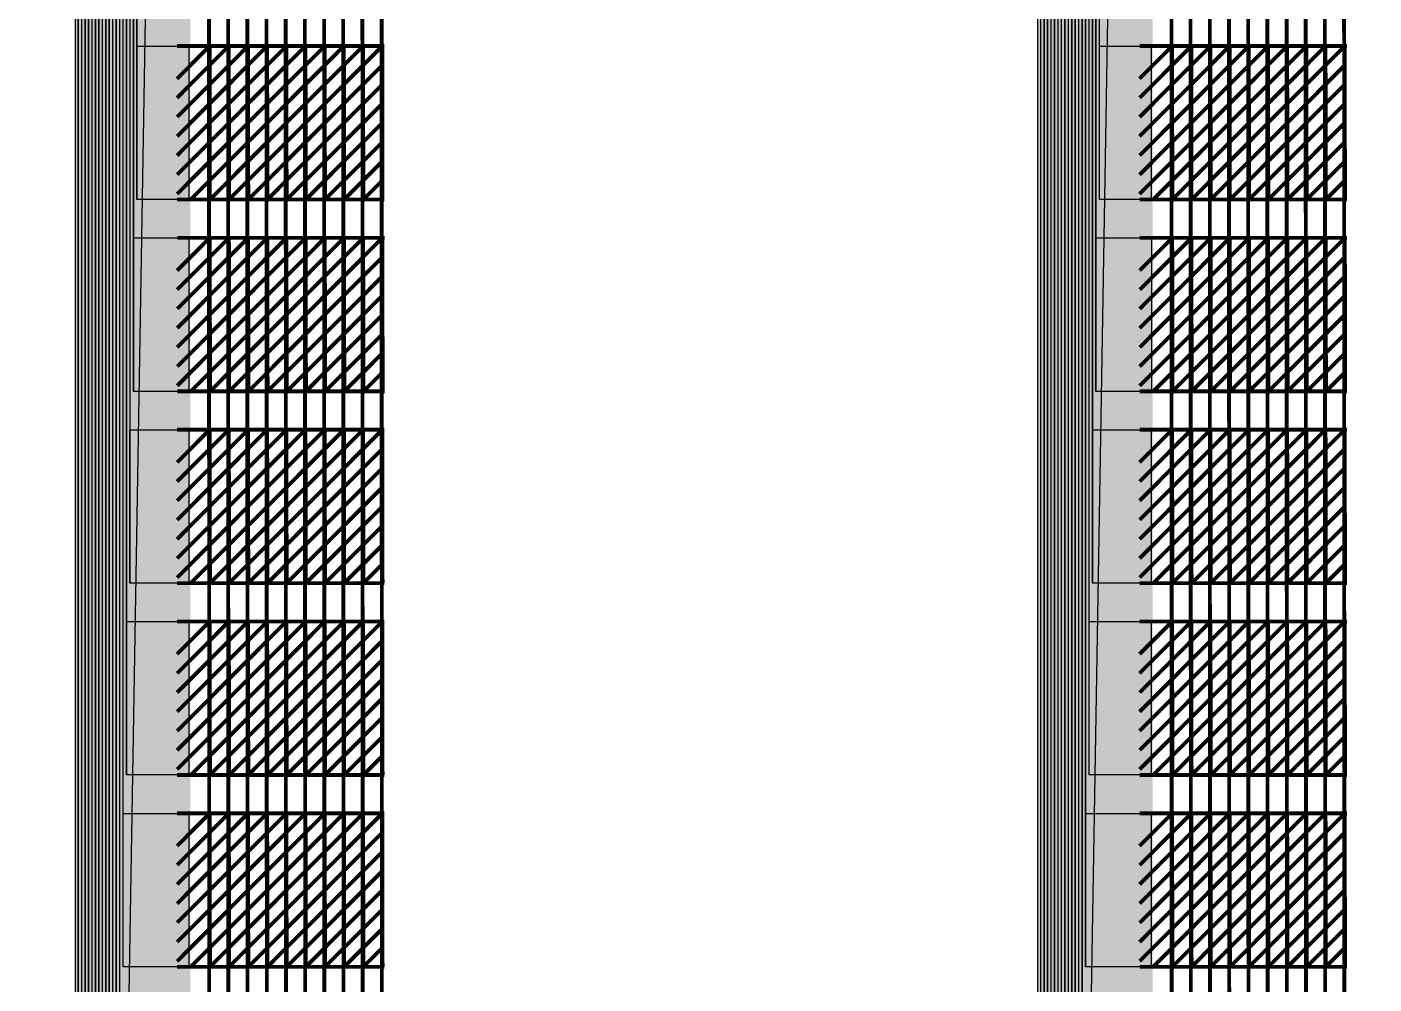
# Model space of a CAD drawing. Header units: millimetres. Extents: x -51 to 51, y -51 to 51.
# Drawn here: x 19.033 to 22.545, y -12.641 to -10.146 of the extents above; entities that cross this region are included whole.
import ezdxf

# ---------------------------------------------------------------- set-up
doc = ezdxf.new("R2010")
doc.units = ezdxf.units.MM
doc.linetypes.add('DASHED', pattern=[19.05, 12.7, -6.35])
for name, color, linetype in [('bottom_SU8', 5, 'Continuous'), ('metal', 43, 'Continuous'), ('Pt_pads', 1, 'Continuous'), ('reference', 18, 'DASHED')]:
    doc.layers.add(name, color=color, linetype=linetype)
doc.layers.add('top SU-8', color=3, linetype='Continuous', transparency=0.63)

msp = doc.modelspace()

# ---------------------------------------------------------------- linework, layer by layer
at = {"layer": 'bottom_SU8', "transparency": 33554544, "const_width": 1}
msp.add_lwpolyline([(-28.578, 24.8878, 0.187667), (-37.8518, -0.7933, 0.186827), (-27.3295, -26.1126, 0.184277), (-2.8594, -37.7245, 0.185083), (23.0094, -30.0775, 0.238565), (37.7593, 0.5371, 0.237346), (21.8297, 30.7311, 0.185761), (-4.5603, 37.5238, 0.186578)], format="xyb", close=True, dxfattribs=at)
at = {"layer": 'bottom_SU8', "transparency": 33554544}
for points, const_width in [([(19.3087, 5.9298), (19.3087, -19.1017)], 0.3), ([(21.8176, 5.9298), (21.8176, -19.1017)], 0.3), ([(19.5102, -19.0957), (19.5056, -3.1964)], 0.01), ([(19.5599, -19.0957), (19.5556, -3.1964)], 0.01), ([(19.6099, -19.0957), (19.6056, -3.1964)], 0.01), ([(19.6602, -19.0957), (19.6556, -3.1961)], 0.01), ([(19.7102, -19.0957), (19.7056, -3.1964)], 0.01), ([(19.7602, -19.0957), (19.7556, -3.1961)], 0.01), ([(19.8102, -19.0957), (19.806, -3.1961)], 0.01), ([(19.8602, -19.0957), (19.8556, -3.1961)], 0.01), ([(19.9102, -19.0957), (19.9056, -3.1961)], 0.01), ([(19.9602, -19.0957), (19.9556, -3.1921)], 0.01), ([(22.019, -19.0957), (22.0144, -3.1964)], 0.01), ([(22.0688, -19.0957), (22.0644, -3.1964)], 0.01), ([(22.1188, -19.0957), (22.1144, -3.1964)], 0.01), ([(22.169, -19.0957), (22.1644, -3.1961)], 0.01), ([(22.219, -19.0957), (22.2144, -3.1964)], 0.01), ([(22.269, -19.0957), (22.2644, -3.1961)], 0.01), ([(22.319, -19.0957), (22.3148, -3.1961)], 0.01), ([(22.369, -19.0957), (22.3644, -3.1961)], 0.01), ([(22.419, -19.0957), (22.4144, -3.1961)], 0.01), ([(22.469, -19.0957), (22.4645, -3.1921)], 0.01), ([(19.4244, -10.2808), (19.5093, -10.1957)], 0.01), ([(19.4246, -10.3307), (19.5593, -10.1957)], 0.01), ([(19.4246, -10.3808), (19.6093, -10.1957)], 0.01), ([(19.4246, -10.4309), (19.6593, -10.1957)], 0.01), ([(19.4246, -10.481), (19.7093, -10.1957)], 0.01), ([(19.4246, -10.5311), (19.7593, -10.1957)], 0.01), ([(19.4246, -10.5812), (19.8093, -10.1957)], 0.01), ([(19.4246, -10.1957), (19.9648, -10.1957)], 0.01), ([(19.4601, -10.5957), (19.8593, -10.1957)], 0.01), ([(19.5101, -10.5957), (19.5093, -10.1957)], 0.01), ([(19.5101, -10.5957), (19.9093, -10.1957)], 0.01), ([(19.5601, -10.5957), (19.5593, -10.1957)], 0.01), ([(19.5601, -10.5957), (19.9593, -10.1957)], 0.01), ([(19.6101, -10.5957), (19.6093, -10.1957)], 0.01), ([(19.6601, -10.5957), (19.6593, -10.1957)], 0.01), ([(19.7101, -10.5957), (19.7093, -10.1957)], 0.01), ([(19.7601, -10.5957), (19.7593, -10.1957)], 0.01), ([(19.8101, -10.5957), (19.8093, -10.1957)], 0.01), ([(19.8601, -10.5957), (19.8593, -10.1957)], 0.01), ([(19.9101, -10.5957), (19.9093, -10.1957)], 0.01), ([(19.9601, -10.5957), (19.9593, -10.1957)], 0.01), ([(21.9332, -10.2808), (22.0181, -10.1957)], 0.01), ([(21.9334, -10.3307), (22.0681, -10.1957)], 0.01), ([(21.9334, -10.3808), (22.1181, -10.1957)], 0.01), ([(21.9334, -10.4309), (22.1681, -10.1957)], 0.01), ([(21.9334, -10.481), (22.2181, -10.1957)], 0.01), ([(21.9334, -10.5311), (22.2681, -10.1957)], 0.01), ([(21.9334, -10.5812), (22.3181, -10.1957)], 0.01), ([(21.9334, -10.1957), (22.4737, -10.1957)], 0.01), ([(21.9689, -10.5957), (22.3681, -10.1957)], 0.01), ([(22.0189, -10.5957), (22.0181, -10.1957)], 0.01), ([(22.0189, -10.5957), (22.4181, -10.1957)], 0.01), ([(22.0689, -10.5957), (22.0681, -10.1957)], 0.01), ([(22.0689, -10.5957), (22.4681, -10.1957)], 0.01), ([(22.1189, -10.5957), (22.1181, -10.1957)], 0.01), ([(22.1689, -10.5957), (22.1681, -10.1957)], 0.01), ([(22.2189, -10.5957), (22.2181, -10.1957)], 0.01), ([(22.2689, -10.5957), (22.2681, -10.1957)], 0.01), ([(22.3189, -10.5957), (22.3181, -10.1957)], 0.01), ([(22.3689, -10.5957), (22.3681, -10.1957)], 0.01), ([(22.4189, -10.5957), (22.4181, -10.1957)], 0.01), ([(22.4689, -10.5957), (22.4681, -10.1957)], 0.01), ([(19.6101, -10.5957), (19.9594, -10.2457)], 0.01), ([(22.1189, -10.5957), (22.4682, -10.2457)], 0.01), ([(19.6601, -10.5957), (19.9595, -10.2957)], 0.01), ([(22.1689, -10.5957), (22.4683, -10.2957)], 0.01), ([(19.7101, -10.5957), (19.9596, -10.3457)], 0.01), ([(22.2189, -10.5957), (22.4684, -10.3457)], 0.01), ([(19.7601, -10.5957), (19.9597, -10.3957)], 0.01), ([(22.2689, -10.5957), (22.4685, -10.3957)], 0.01), ([(19.8101, -10.5957), (19.9598, -10.4457)], 0.01), ([(22.3189, -10.5957), (22.4686, -10.4457)], 0.01), ([(19.8601, -10.5957), (19.9599, -10.4957)], 0.01), ([(22.3689, -10.5957), (22.4687, -10.4957)], 0.01), ([(19.9101, -10.5957), (19.96, -10.5457)], 0.01), ([(22.4189, -10.5957), (22.4688, -10.5457)], 0.01), ([(19.4246, -10.5957), (19.9649, -10.5957)], 0.01), ([(21.9334, -10.5957), (22.4738, -10.5957)], 0.01), ([(19.4247, -10.7808), (19.5096, -10.6957)], 0.01), ([(19.4249, -10.8307), (19.5596, -10.6957)], 0.01), ([(19.4249, -10.8808), (19.6096, -10.6957)], 0.01), ([(19.4249, -10.9309), (19.6596, -10.6957)], 0.01), ([(19.4249, -10.981), (19.7096, -10.6957)], 0.01), ([(19.4249, -11.0311), (19.7596, -10.6957)], 0.01), ([(19.4249, -11.0812), (19.8096, -10.6957)], 0.01), ([(19.4249, -10.6957), (19.9652, -10.6957)], 0.01), ([(19.4605, -11.0957), (19.8596, -10.6957)], 0.01), ([(19.5105, -11.0957), (19.5096, -10.6957)], 0.01), ([(19.5105, -11.0957), (19.9096, -10.6957)], 0.01), ([(19.5605, -11.0957), (19.5596, -10.6957)], 0.01), ([(19.5605, -11.0957), (19.9596, -10.6957)], 0.01), ([(19.6105, -11.0957), (19.6096, -10.6957)], 0.01), ([(19.6605, -11.0957), (19.6596, -10.6957)], 0.01), ([(19.7105, -11.0957), (19.7096, -10.6957)], 0.01), ([(19.7605, -11.0957), (19.7596, -10.6957)], 0.01), ([(19.8105, -11.0957), (19.8096, -10.6957)], 0.01), ([(19.8605, -11.0957), (19.8596, -10.6957)], 0.01), ([(19.9105, -11.0957), (19.9096, -10.6957)], 0.01), ([(19.9605, -11.0957), (19.9596, -10.6957)], 0.01), ([(21.9335, -10.7808), (22.0185, -10.6957)], 0.01), ([(21.9338, -10.8307), (22.0685, -10.6957)], 0.01), ([(21.9338, -10.8808), (22.1185, -10.6957)], 0.01), ([(21.9338, -10.9309), (22.1685, -10.6957)], 0.01), ([(21.9338, -10.981), (22.2185, -10.6957)], 0.01), ([(21.9338, -11.0311), (22.2685, -10.6957)], 0.01), ([(21.9338, -11.0812), (22.3185, -10.6957)], 0.01), ([(21.9338, -10.6957), (22.474, -10.6957)], 0.01), ([(21.9693, -11.0957), (22.3685, -10.6957)], 0.01), ([(22.0193, -11.0957), (22.0185, -10.6957)], 0.01), ([(22.0193, -11.0957), (22.4185, -10.6957)], 0.01), ([(22.0693, -11.0957), (22.0685, -10.6957)], 0.01), ([(22.0693, -11.0957), (22.4685, -10.6957)], 0.01), ([(22.1193, -11.0957), (22.1185, -10.6957)], 0.01), ([(22.1693, -11.0957), (22.1685, -10.6957)], 0.01), ([(22.2193, -11.0957), (22.2185, -10.6957)], 0.01), ([(22.2693, -11.0957), (22.2685, -10.6957)], 0.01), ([(22.3193, -11.0957), (22.3185, -10.6957)], 0.01), ([(22.3693, -11.0957), (22.3685, -10.6957)], 0.01), ([(22.4193, -11.0957), (22.4185, -10.6957)], 0.01), ([(22.4693, -11.0957), (22.4685, -10.6957)], 0.01), ([(19.6105, -11.0957), (19.9597, -10.7457)], 0.01), ([(22.1193, -11.0957), (22.4686, -10.7457)], 0.01), ([(19.6605, -11.0957), (19.9598, -10.7957)], 0.01), ([(22.1693, -11.0957), (22.4687, -10.7957)], 0.01), ([(19.7105, -11.0957), (19.9599, -10.8457)], 0.01), ([(22.2193, -11.0957), (22.4688, -10.8457)], 0.01), ([(19.7605, -11.0957), (19.96, -10.8957)], 0.01), ([(22.2693, -11.0957), (22.4689, -10.8957)], 0.01), ([(19.8105, -11.0957), (19.9602, -10.9457)], 0.01), ([(22.3193, -11.0957), (22.469, -10.9457)], 0.01), ([(19.8605, -11.0957), (19.9603, -10.9957)], 0.01), ([(22.3693, -11.0957), (22.4691, -10.9957)], 0.01), ([(19.9105, -11.0957), (19.9604, -11.0457)], 0.01), ([(22.4193, -11.0957), (22.4692, -11.0457)], 0.01), ([(19.4249, -11.0957), (19.9653, -11.0957)], 0.01), ([(21.9338, -11.0957), (22.4741, -11.0957)], 0.01), ([(19.4245, -11.2808), (19.5094, -11.1957)], 0.01), ([(19.4247, -11.3307), (19.5594, -11.1957)], 0.01), ([(19.4247, -11.3808), (19.6094, -11.1957)], 0.01), ([(19.4247, -11.4309), (19.6594, -11.1957)], 0.01), ([(19.4247, -11.481), (19.7094, -11.1957)], 0.01), ([(19.4247, -11.5311), (19.7594, -11.1957)], 0.01), ([(19.4247, -11.5812), (19.8094, -11.1957)], 0.01), ([(19.4247, -11.1957), (19.9649, -11.1957)], 0.01), ([(19.4602, -11.5957), (19.8594, -11.1957)], 0.01), ([(19.5102, -11.5957), (19.5094, -11.1957)], 0.01), ([(19.5102, -11.5957), (19.9094, -11.1957)], 0.01), ([(19.5602, -11.5957), (19.5594, -11.1957)], 0.01), ([(19.5602, -11.5957), (19.9594, -11.1957)], 0.01), ([(19.6102, -11.5957), (19.6094, -11.1957)], 0.01), ([(19.6602, -11.5957), (19.6594, -11.1957)], 0.01), ([(19.7102, -11.5957), (19.7094, -11.1957)], 0.01), ([(19.7602, -11.5957), (19.7594, -11.1957)], 0.01), ([(19.8102, -11.5957), (19.8094, -11.1957)], 0.01), ([(19.8602, -11.5957), (19.8594, -11.1957)], 0.01), ([(19.9102, -11.5957), (19.9094, -11.1957)], 0.01), ([(19.9602, -11.5957), (19.9594, -11.1957)], 0.01), ([(21.9333, -11.2808), (22.0182, -11.1957)], 0.01), ([(21.9335, -11.3307), (22.0682, -11.1957)], 0.01), ([(21.9335, -11.3808), (22.1182, -11.1957)], 0.01), ([(21.9335, -11.4309), (22.1682, -11.1957)], 0.01), ([(21.9335, -11.481), (22.2182, -11.1957)], 0.01), ([(21.9335, -11.5311), (22.2682, -11.1957)], 0.01), ([(21.9335, -11.5812), (22.3182, -11.1957)], 0.01), ([(21.9335, -11.1957), (22.4738, -11.1957)], 0.01), ([(21.969, -11.5957), (22.3682, -11.1957)], 0.01), ([(22.019, -11.5957), (22.0182, -11.1957)], 0.01), ([(22.019, -11.5957), (22.4182, -11.1957)], 0.01), ([(22.069, -11.5957), (22.0682, -11.1957)], 0.01), ([(22.069, -11.5957), (22.4682, -11.1957)], 0.01), ([(22.119, -11.5957), (22.1182, -11.1957)], 0.01), ([(22.169, -11.5957), (22.1682, -11.1957)], 0.01), ([(22.219, -11.5957), (22.2182, -11.1957)], 0.01), ([(22.269, -11.5957), (22.2682, -11.1957)], 0.01), ([(22.319, -11.5957), (22.3182, -11.1957)], 0.01), ([(22.369, -11.5957), (22.3682, -11.1957)], 0.01), ([(22.419, -11.5957), (22.4182, -11.1957)], 0.01), ([(22.469, -11.5957), (22.4682, -11.1957)], 0.01), ([(19.6102, -11.5957), (19.9595, -11.2457)], 0.01), ([(22.119, -11.5957), (22.4683, -11.2457)], 0.01), ([(19.6602, -11.5957), (19.9596, -11.2957)], 0.01), ([(22.169, -11.5957), (22.4684, -11.2957)], 0.01), ([(19.7102, -11.5957), (19.9597, -11.3457)], 0.01), ([(22.219, -11.5957), (22.4685, -11.3457)], 0.01), ([(19.7602, -11.5957), (19.9598, -11.3957)], 0.01), ([(22.269, -11.5957), (22.4686, -11.3957)], 0.01), ([(19.8102, -11.5957), (19.9599, -11.4457)], 0.01), ([(22.319, -11.5957), (22.4687, -11.4457)], 0.01), ([(19.8602, -11.5957), (19.96, -11.4957)], 0.01), ([(22.369, -11.5957), (22.4688, -11.4957)], 0.01), ([(19.9102, -11.5957), (19.9601, -11.5457)], 0.01), ([(22.419, -11.5957), (22.4689, -11.5457)], 0.01), ([(19.4247, -11.5957), (19.965, -11.5957)], 0.01), ([(21.9335, -11.5957), (22.4739, -11.5957)], 0.01), ([(19.4245, -11.7808), (19.5094, -11.6957)], 0.01), ([(19.4247, -11.8307), (19.5594, -11.6957)], 0.01), ([(19.4247, -11.8808), (19.6094, -11.6957)], 0.01), ([(19.4247, -11.9309), (19.6594, -11.6957)], 0.01), ([(19.4247, -11.981), (19.7094, -11.6957)], 0.01), ([(19.4247, -12.0311), (19.7594, -11.6957)], 0.01), ([(19.4247, -12.0812), (19.8094, -11.6957)], 0.01), ([(19.4247, -11.6957), (19.9649, -11.6957)], 0.01), ([(19.4602, -12.0957), (19.8594, -11.6957)], 0.01), ([(19.5102, -12.0957), (19.5094, -11.6957)], 0.01), ([(19.5102, -12.0957), (19.9094, -11.6957)], 0.01), ([(19.5602, -12.0957), (19.5594, -11.6957)], 0.01), ([(19.5602, -12.0957), (19.9594, -11.6957)], 0.01), ([(19.6102, -12.0957), (19.6094, -11.6957)], 0.01), ([(19.6602, -12.0957), (19.6594, -11.6957)], 0.01), ([(19.7102, -12.0957), (19.7094, -11.6957)], 0.01), ([(19.7602, -12.0957), (19.7594, -11.6957)], 0.01), ([(19.8102, -12.0957), (19.8094, -11.6957)], 0.01), ([(19.8602, -12.0957), (19.8594, -11.6957)], 0.01), ([(19.9102, -12.0957), (19.9094, -11.6957)], 0.01), ([(19.9602, -12.0957), (19.9594, -11.6957)], 0.01), ([(21.9333, -11.7808), (22.0182, -11.6957)], 0.01), ([(21.9335, -11.8307), (22.0682, -11.6957)], 0.01), ([(21.9335, -11.8808), (22.1182, -11.6957)], 0.01), ([(21.9335, -11.9309), (22.1682, -11.6957)], 0.01), ([(21.9335, -11.981), (22.2182, -11.6957)], 0.01), ([(21.9335, -12.0311), (22.2682, -11.6957)], 0.01), ([(21.9335, -12.0812), (22.3182, -11.6957)], 0.01), ([(21.9335, -11.6957), (22.4738, -11.6957)], 0.01), ([(21.969, -12.0957), (22.3682, -11.6957)], 0.01), ([(22.019, -12.0957), (22.0182, -11.6957)], 0.01), ([(22.019, -12.0957), (22.4182, -11.6957)], 0.01), ([(22.069, -12.0957), (22.0682, -11.6957)], 0.01), ([(22.069, -12.0957), (22.4682, -11.6957)], 0.01), ([(22.119, -12.0957), (22.1182, -11.6957)], 0.01), ([(22.169, -12.0957), (22.1682, -11.6957)], 0.01), ([(22.219, -12.0957), (22.2182, -11.6957)], 0.01), ([(22.269, -12.0957), (22.2682, -11.6957)], 0.01), ([(22.319, -12.0957), (22.3182, -11.6957)], 0.01), ([(22.369, -12.0957), (22.3682, -11.6957)], 0.01), ([(22.419, -12.0957), (22.4182, -11.6957)], 0.01), ([(22.469, -12.0957), (22.4682, -11.6957)], 0.01), ([(19.6102, -12.0957), (19.9595, -11.7457)], 0.01), ([(22.119, -12.0957), (22.4683, -11.7457)], 0.01), ([(19.6602, -12.0957), (19.9596, -11.7957)], 0.01), ([(22.169, -12.0957), (22.4684, -11.7957)], 0.01), ([(19.7102, -12.0957), (19.9597, -11.8457)], 0.01), ([(22.219, -12.0957), (22.4685, -11.8457)], 0.01), ([(19.7602, -12.0957), (19.9598, -11.8957)], 0.01), ([(22.269, -12.0957), (22.4686, -11.8957)], 0.01), ([(19.8102, -12.0957), (19.9599, -11.9457)], 0.01), ([(22.319, -12.0957), (22.4687, -11.9457)], 0.01), ([(19.8602, -12.0957), (19.96, -11.9957)], 0.01), ([(22.369, -12.0957), (22.4688, -11.9957)], 0.01), ([(19.9102, -12.0957), (19.9601, -12.0457)], 0.01), ([(22.419, -12.0957), (22.4689, -12.0457)], 0.01), ([(19.4247, -12.0957), (19.965, -12.0957)], 0.01), ([(21.9335, -12.0957), (22.4739, -12.0957)], 0.01), ([(19.4245, -12.2808), (19.5094, -12.1957)], 0.01), ([(19.4247, -12.3307), (19.5594, -12.1957)], 0.01), ([(19.4247, -12.3808), (19.6094, -12.1957)], 0.01), ([(19.4247, -12.4309), (19.6594, -12.1957)], 0.01), ([(19.4247, -12.481), (19.7094, -12.1957)], 0.01), ([(19.4247, -12.5311), (19.7594, -12.1957)], 0.01), ([(19.4247, -12.5812), (19.8094, -12.1957)], 0.01), ([(19.4247, -12.1957), (19.9649, -12.1957)], 0.01), ([(19.4602, -12.5957), (19.8594, -12.1957)], 0.01), ([(19.5102, -12.5957), (19.5094, -12.1957)], 0.01), ([(19.5102, -12.5957), (19.9094, -12.1957)], 0.01), ([(19.5602, -12.5957), (19.5594, -12.1957)], 0.01), ([(19.5602, -12.5957), (19.9594, -12.1957)], 0.01), ([(19.6102, -12.5957), (19.6094, -12.1957)], 0.01), ([(19.6602, -12.5957), (19.6594, -12.1957)], 0.01), ([(19.7102, -12.5957), (19.7094, -12.1957)], 0.01), ([(19.7602, -12.5957), (19.7594, -12.1957)], 0.01), ([(19.8102, -12.5957), (19.8094, -12.1957)], 0.01), ([(19.8602, -12.5957), (19.8594, -12.1957)], 0.01), ([(19.9102, -12.5957), (19.9094, -12.1957)], 0.01), ([(19.9602, -12.5957), (19.9594, -12.1957)], 0.01), ([(21.9333, -12.2808), (22.0182, -12.1957)], 0.01), ([(21.9335, -12.3307), (22.0682, -12.1957)], 0.01), ([(21.9335, -12.3808), (22.1182, -12.1957)], 0.01), ([(21.9335, -12.4309), (22.1682, -12.1957)], 0.01), ([(21.9335, -12.481), (22.2182, -12.1957)], 0.01), ([(21.9335, -12.5311), (22.2682, -12.1957)], 0.01), ([(21.9335, -12.5812), (22.3182, -12.1957)], 0.01), ([(21.9335, -12.1957), (22.4738, -12.1957)], 0.01), ([(21.969, -12.5957), (22.3682, -12.1957)], 0.01), ([(22.019, -12.5957), (22.0182, -12.1957)], 0.01), ([(22.019, -12.5957), (22.4182, -12.1957)], 0.01), ([(22.069, -12.5957), (22.0682, -12.1957)], 0.01), ([(22.069, -12.5957), (22.4682, -12.1957)], 0.01), ([(22.119, -12.5957), (22.1182, -12.1957)], 0.01), ([(22.169, -12.5957), (22.1682, -12.1957)], 0.01), ([(22.219, -12.5957), (22.2182, -12.1957)], 0.01), ([(22.269, -12.5957), (22.2682, -12.1957)], 0.01), ([(22.319, -12.5957), (22.3182, -12.1957)], 0.01), ([(22.369, -12.5957), (22.3682, -12.1957)], 0.01), ([(22.419, -12.5957), (22.4182, -12.1957)], 0.01), ([(22.469, -12.5957), (22.4682, -12.1957)], 0.01), ([(19.6102, -12.5957), (19.9595, -12.2457)], 0.01), ([(22.119, -12.5957), (22.4683, -12.2457)], 0.01), ([(19.6602, -12.5957), (19.9596, -12.2957)], 0.01), ([(22.169, -12.5957), (22.4684, -12.2957)], 0.01), ([(19.7102, -12.5957), (19.9597, -12.3457)], 0.01), ([(22.219, -12.5957), (22.4685, -12.3457)], 0.01), ([(19.7602, -12.5957), (19.9598, -12.3957)], 0.01), ([(22.269, -12.5957), (22.4686, -12.3957)], 0.01), ([(19.8102, -12.5957), (19.9599, -12.4457)], 0.01), ([(22.319, -12.5957), (22.4687, -12.4457)], 0.01), ([(19.8602, -12.5957), (19.96, -12.4957)], 0.01), ([(22.369, -12.5957), (22.4688, -12.4957)], 0.01), ([(19.9102, -12.5957), (19.9601, -12.5457)], 0.01), ([(22.419, -12.5957), (22.4689, -12.5457)], 0.01), ([(19.4247, -12.5957), (19.965, -12.5957)], 0.01), ([(21.9335, -12.5957), (22.4739, -12.5957)], 0.01)]:
    msp.add_lwpolyline(points, dxfattribs=dict(at, const_width=const_width))
at = {"layer": 'metal', "transparency": 33554544, "const_width": 1}
msp.add_lwpolyline([(-28.578, 24.8878, 0.187667), (-37.8518, -0.7933, 0.186827), (-27.3295, -26.1126, 0.184277), (-2.8594, -37.7245, 0.185083), (23.0094, -30.0775, 0.238565), (37.7593, 0.5371, 0.237346), (21.8297, 30.7311, 0.185761), (-4.5603, 37.5238, 0.186578)], format="xyb", close=True, dxfattribs=at)
at = {"layer": 'metal', "transparency": 33554544}
for points, const_width in [([(19.3107, -11.0957), (19.3107, 10.5754)], 0.004), ([(21.8196, -11.0957), (21.8196, 10.5754)], 0.004), ([(19.2927, -12.0957), (19.2927, 10.0274)], 0.004), ([(19.3017, -11.5957), (19.3017, 10.0291)], 0.004), ([(21.8016, -12.0957), (21.8016, 10.0274)], 0.004), ([(21.8106, -11.5957), (21.8106, 10.0291)], 0.004), ([(19.3197, -10.5957), (19.3197, 9.9562)], 0.004), ([(21.8286, -10.5957), (21.8286, 9.9562)], 0.004), ([(19.2747, -13.0957), (19.2747, 9.4365)], 0.004), ([(19.2837, -12.5957), (19.2837, 9.4365)], 0.004), ([(21.7836, -13.0957), (21.7836, 9.4365)], 0.004), ([(21.7926, -12.5957), (21.7926, 9.4365)], 0.004), ([(19.2567, -14.0957), (19.2567, 8.8389)], 0.004), ([(19.2657, -13.5957), (19.2657, 8.8407)], 0.004), ([(21.7656, -14.0957), (21.7656, 8.8389)], 0.004), ([(21.7746, -13.5957), (21.7746, 8.8407)], 0.004), ([(19.2387, -15.0957), (19.2387, 8.2445)], 0.004), ([(19.2477, -14.5957), (19.2477, 8.2445)], 0.004), ([(21.7476, -15.0957), (21.7476, 8.2445)], 0.004), ([(21.7566, -14.5957), (21.7566, 8.2445)], 0.004), ([(19.2207, -16.0957), (19.2207, 7.6503)], 0.004), ([(19.2297, -15.5957), (19.2297, 7.6503)], 0.004), ([(21.7296, -16.0957), (21.7296, 7.6503)], 0.004), ([(21.7386, -15.5957), (21.7386, 7.6503)], 0.004), ([(19.2027, -17.0957), (19.2027, 7.0554)], 0.004), ([(19.2117, -16.5957), (19.2117, 7.0554)], 0.004), ([(21.7116, -17.0957), (21.7116, 7.0554)], 0.004), ([(21.7206, -16.5957), (21.7206, 7.0554)], 0.004), ([(19.1847, -18.0957), (19.1847, 6.4565)], 0.004), ([(19.1937, -17.5957), (19.1937, 6.4576)], 0.004), ([(21.6936, -18.0957), (21.6936, 6.4565)], 0.004), ([(21.7026, -17.5957), (21.7026, 6.4576)], 0.004), ([(19.1667, -19.0957), (19.1667, 5.8889)], 0.004), ([(19.1757, -18.5957), (19.1757, 5.8943)], 0.004), ([(21.6756, -19.0957), (21.6756, 5.8889)], 0.004), ([(21.6846, -18.5957), (21.6846, 5.8943)], 0.004), ([(19.4498, -10.3054), (19.5593, -10.1957)], 0.006), ([(19.4499, -10.3554), (19.6093, -10.1957)], 0.006), ([(19.4499, -10.4055), (19.6593, -10.1957)], 0.006), ([(19.4499, -10.4556), (19.7093, -10.1957)], 0.006), ([(19.4499, -10.5558), (19.8093, -10.1957)], 0.006), ([(19.4499, -10.1957), (19.9622, -10.1957)], 0.006), ([(19.45, -10.5056), (19.7593, -10.1957)], 0.006), ([(19.45, -10.2551), (19.5093, -10.1957)], 0.006), ([(19.4601, -10.5957), (19.8593, -10.1957)], 0.006), ([(19.5101, -10.5957), (19.5093, -10.1957)], 0.006), ([(19.5101, -10.5957), (19.9093, -10.1957)], 0.006), ([(19.5601, -10.5957), (19.5593, -10.1957)], 0.006), ([(19.5601, -10.5957), (19.9593, -10.1957)], 0.006), ([(19.6101, -10.5957), (19.6093, -10.1957)], 0.006), ([(19.6601, -10.5957), (19.6593, -10.1957)], 0.006), ([(19.7101, -10.5957), (19.7093, -10.1957)], 0.006), ([(19.7601, -10.5957), (19.7593, -10.1957)], 0.006), ([(19.8101, -10.5957), (19.8093, -10.1957)], 0.006), ([(19.8601, -10.5957), (19.8593, -10.1957)], 0.006), ([(19.9101, -10.5957), (19.9093, -10.1957)], 0.006), ([(19.9601, -10.5957), (19.9593, -10.1957)], 0.006), ([(21.9586, -10.3054), (22.0681, -10.1957)], 0.006), ([(21.9587, -10.3554), (22.1181, -10.1957)], 0.006), ([(21.9587, -10.4055), (22.1681, -10.1957)], 0.006), ([(21.9587, -10.4556), (22.2181, -10.1957)], 0.006), ([(21.9587, -10.5558), (22.3181, -10.1957)], 0.006), ([(21.9587, -10.1957), (22.4711, -10.1957)], 0.006), ([(21.9588, -10.5056), (22.2681, -10.1957)], 0.006), ([(21.9588, -10.2551), (22.0181, -10.1957)], 0.006), ([(21.9689, -10.5957), (22.3681, -10.1957)], 0.006), ([(22.0189, -10.5957), (22.0181, -10.1957)], 0.006), ([(22.0189, -10.5957), (22.4181, -10.1957)], 0.006), ([(22.0689, -10.5957), (22.0681, -10.1957)], 0.006), ([(22.0689, -10.5957), (22.4681, -10.1957)], 0.006), ([(22.1189, -10.5957), (22.1181, -10.1957)], 0.006), ([(22.1689, -10.5957), (22.1681, -10.1957)], 0.006), ([(22.2189, -10.5957), (22.2181, -10.1957)], 0.006), ([(22.2689, -10.5957), (22.2681, -10.1957)], 0.006), ([(22.3189, -10.5957), (22.3181, -10.1957)], 0.006), ([(22.3689, -10.5957), (22.3681, -10.1957)], 0.006), ([(22.4189, -10.5957), (22.4181, -10.1957)], 0.006), ([(22.4689, -10.5957), (22.4681, -10.1957)], 0.006), ([(19.6101, -10.5957), (19.9594, -10.2457)], 0.006), ([(22.1189, -10.5957), (22.4682, -10.2457)], 0.006), ([(19.6601, -10.5957), (19.9595, -10.2957)], 0.006), ([(22.1689, -10.5957), (22.4683, -10.2957)], 0.006), ([(19.7101, -10.5957), (19.9596, -10.3457)], 0.006), ([(22.2189, -10.5957), (22.4684, -10.3457)], 0.006), ([(19.7601, -10.5957), (19.9597, -10.3957)], 0.006), ([(22.2689, -10.5957), (22.4685, -10.3957)], 0.006), ([(19.8101, -10.5957), (19.9598, -10.4457)], 0.006), ([(22.3189, -10.5957), (22.4686, -10.4457)], 0.006), ([(19.8601, -10.5957), (19.9599, -10.4957)], 0.006), ([(22.3689, -10.5957), (22.4687, -10.4957)], 0.006), ([(19.9101, -10.5957), (19.96, -10.5457)], 0.006), ([(22.4189, -10.5957), (22.4688, -10.5457)], 0.006), ([(19.4478, -10.5957), (19.9626, -10.5957)], 0.006), ([(21.9566, -10.5957), (22.4714, -10.5957)], 0.006), ([(19.4502, -10.8054), (19.5596, -10.6957)], 0.006), ([(19.4502, -10.8554), (19.6096, -10.6957)], 0.006), ([(19.4502, -10.9055), (19.6596, -10.6957)], 0.006), ([(19.4502, -11.0558), (19.8096, -10.6957)], 0.006), ([(19.4502, -10.6957), (19.9626, -10.6957)], 0.006), ([(19.4503, -10.9556), (19.7096, -10.6957)], 0.006), ([(19.4503, -11.0056), (19.7596, -10.6957)], 0.006), ([(19.4503, -10.7551), (19.5096, -10.6957)], 0.006), ([(19.4605, -11.0957), (19.8596, -10.6957)], 0.006), ([(19.5105, -11.0957), (19.5096, -10.6957)], 0.006), ([(19.5105, -11.0957), (19.9096, -10.6957)], 0.006), ([(19.5605, -11.0957), (19.5596, -10.6957)], 0.006), ([(19.5605, -11.0957), (19.9596, -10.6957)], 0.006), ([(19.6105, -11.0957), (19.6096, -10.6957)], 0.006), ([(19.6605, -11.0957), (19.6596, -10.6957)], 0.006), ([(19.7105, -11.0957), (19.7096, -10.6957)], 0.006), ([(19.7605, -11.0957), (19.7596, -10.6957)], 0.006), ([(19.8105, -11.0957), (19.8096, -10.6957)], 0.006), ([(19.8605, -11.0957), (19.8596, -10.6957)], 0.006), ([(19.9105, -11.0957), (19.9096, -10.6957)], 0.006), ([(19.9605, -11.0957), (19.9596, -10.6957)], 0.006), ([(21.959, -10.8054), (22.0685, -10.6957)], 0.006), ([(21.9591, -10.8554), (22.1185, -10.6957)], 0.006), ([(21.9591, -10.9055), (22.1685, -10.6957)], 0.006), ([(21.9591, -10.9556), (22.2185, -10.6957)], 0.006), ([(21.9591, -11.0056), (22.2685, -10.6957)], 0.006), ([(21.9591, -11.0558), (22.3185, -10.6957)], 0.006), ([(21.9591, -10.6957), (22.4714, -10.6957)], 0.006), ([(21.9592, -10.7551), (22.0185, -10.6957)], 0.006), ([(21.9693, -11.0957), (22.3685, -10.6957)], 0.006), ([(22.0193, -11.0957), (22.0185, -10.6957)], 0.006), ([(22.0193, -11.0957), (22.4185, -10.6957)], 0.006), ([(22.0693, -11.0957), (22.0685, -10.6957)], 0.006), ([(22.0693, -11.0957), (22.4685, -10.6957)], 0.006), ([(22.1193, -11.0957), (22.1185, -10.6957)], 0.006), ([(22.1693, -11.0957), (22.1685, -10.6957)], 0.006), ([(22.2193, -11.0957), (22.2185, -10.6957)], 0.006), ([(22.2693, -11.0957), (22.2685, -10.6957)], 0.006), ([(22.3193, -11.0957), (22.3185, -10.6957)], 0.006), ([(22.3693, -11.0957), (22.3685, -10.6957)], 0.006), ([(22.4193, -11.0957), (22.4185, -10.6957)], 0.006), ([(22.4693, -11.0957), (22.4685, -10.6957)], 0.006), ([(19.6105, -11.0957), (19.9597, -10.7457)], 0.006), ([(22.1193, -11.0957), (22.4686, -10.7457)], 0.006), ([(19.6605, -11.0957), (19.9598, -10.7957)], 0.006), ([(22.1693, -11.0957), (22.4687, -10.7957)], 0.006), ([(19.7105, -11.0957), (19.9599, -10.8457)], 0.006), ([(22.2193, -11.0957), (22.4688, -10.8457)], 0.006), ([(19.7605, -11.0957), (19.96, -10.8957)], 0.006), ([(22.2693, -11.0957), (22.4689, -10.8957)], 0.006), ([(19.8105, -11.0957), (19.9602, -10.9457)], 0.006), ([(22.3193, -11.0957), (22.469, -10.9457)], 0.006), ([(19.8605, -11.0957), (19.9603, -10.9957)], 0.006), ([(22.3693, -11.0957), (22.4691, -10.9957)], 0.006), ([(19.9105, -11.0957), (19.9604, -11.0457)], 0.006), ([(22.4193, -11.0957), (22.4692, -11.0457)], 0.006), ([(19.4481, -11.0957), (19.9629, -11.0957)], 0.006), ([(21.957, -11.0957), (22.4718, -11.0957)], 0.006), ([(19.4499, -11.3054), (19.5594, -11.1957)], 0.006), ([(19.45, -11.3554), (19.6094, -11.1957)], 0.006), ([(19.45, -11.4055), (19.6594, -11.1957)], 0.006), ([(19.45, -11.4556), (19.7094, -11.1957)], 0.006), ([(19.45, -11.5558), (19.8094, -11.1957)], 0.006), ([(19.45, -11.1957), (19.9623, -11.1957)], 0.006), ([(19.4501, -11.5056), (19.7594, -11.1957)], 0.006), ([(19.4501, -11.2551), (19.5094, -11.1957)], 0.006), ([(19.4602, -11.5957), (19.8594, -11.1957)], 0.006), ([(19.5102, -11.5957), (19.5094, -11.1957)], 0.006), ([(19.5102, -11.5957), (19.9094, -11.1957)], 0.006), ([(19.5602, -11.5957), (19.5594, -11.1957)], 0.006), ([(19.5602, -11.5957), (19.9594, -11.1957)], 0.006), ([(19.6102, -11.5957), (19.6094, -11.1957)], 0.006), ([(19.6602, -11.5957), (19.6594, -11.1957)], 0.006), ([(19.7102, -11.5957), (19.7094, -11.1957)], 0.006), ([(19.7602, -11.5957), (19.7594, -11.1957)], 0.006), ([(19.8102, -11.5957), (19.8094, -11.1957)], 0.006), ([(19.8602, -11.5957), (19.8594, -11.1957)], 0.006), ([(19.9102, -11.5957), (19.9094, -11.1957)], 0.006), ([(19.9602, -11.5957), (19.9594, -11.1957)], 0.006), ([(21.9587, -11.3054), (22.0682, -11.1957)], 0.006), ([(21.9588, -11.3554), (22.1182, -11.1957)], 0.006), ([(21.9588, -11.4055), (22.1682, -11.1957)], 0.006), ([(21.9588, -11.4556), (22.2182, -11.1957)], 0.006), ([(21.9588, -11.5558), (22.3182, -11.1957)], 0.006), ([(21.9588, -11.1957), (22.4712, -11.1957)], 0.006), ([(21.9589, -11.5056), (22.2682, -11.1957)], 0.006), ([(21.9589, -11.2551), (22.0182, -11.1957)], 0.006), ([(21.969, -11.5957), (22.3682, -11.1957)], 0.006), ([(22.019, -11.5957), (22.0182, -11.1957)], 0.006), ([(22.019, -11.5957), (22.4182, -11.1957)], 0.006), ([(22.069, -11.5957), (22.0682, -11.1957)], 0.006), ([(22.069, -11.5957), (22.4682, -11.1957)], 0.006), ([(22.119, -11.5957), (22.1182, -11.1957)], 0.006), ([(22.169, -11.5957), (22.1682, -11.1957)], 0.006), ([(22.219, -11.5957), (22.2182, -11.1957)], 0.006), ([(22.269, -11.5957), (22.2682, -11.1957)], 0.006), ([(22.319, -11.5957), (22.3182, -11.1957)], 0.006), ([(22.369, -11.5957), (22.3682, -11.1957)], 0.006), ([(22.419, -11.5957), (22.4182, -11.1957)], 0.006), ([(22.469, -11.5957), (22.4682, -11.1957)], 0.006), ([(19.6102, -11.5957), (19.9595, -11.2457)], 0.006), ([(22.119, -11.5957), (22.4683, -11.2457)], 0.006), ([(19.6602, -11.5957), (19.9596, -11.2957)], 0.006), ([(22.169, -11.5957), (22.4684, -11.2957)], 0.006), ([(19.7102, -11.5957), (19.9597, -11.3457)], 0.006), ([(22.219, -11.5957), (22.4685, -11.3457)], 0.006), ([(19.7602, -11.5957), (19.9598, -11.3957)], 0.006), ([(22.269, -11.5957), (22.4686, -11.3957)], 0.006), ([(19.8102, -11.5957), (19.9599, -11.4457)], 0.006), ([(22.319, -11.5957), (22.4687, -11.4457)], 0.006), ([(19.8602, -11.5957), (19.96, -11.4957)], 0.006), ([(22.369, -11.5957), (22.4688, -11.4957)], 0.006), ([(19.9102, -11.5957), (19.9601, -11.5457)], 0.006), ([(22.419, -11.5957), (22.4689, -11.5457)], 0.006), ([(19.4479, -11.5957), (19.9627, -11.5957)], 0.006), ([(21.9567, -11.5957), (22.4715, -11.5957)], 0.006), ([(19.4499, -11.8054), (19.5594, -11.6957)], 0.006), ([(19.45, -11.8554), (19.6094, -11.6957)], 0.006), ([(19.45, -11.9055), (19.6594, -11.6957)], 0.006), ([(19.45, -11.9556), (19.7094, -11.6957)], 0.006), ([(19.45, -12.0558), (19.8094, -11.6957)], 0.006), ([(19.45, -11.6957), (19.9623, -11.6957)], 0.006), ([(19.4501, -12.0056), (19.7594, -11.6957)], 0.006), ([(19.4501, -11.7551), (19.5094, -11.6957)], 0.006), ([(19.4602, -12.0957), (19.8594, -11.6957)], 0.006), ([(19.5102, -12.0957), (19.5094, -11.6957)], 0.006), ([(19.5102, -12.0957), (19.9094, -11.6957)], 0.006), ([(19.5602, -12.0957), (19.5594, -11.6957)], 0.006), ([(19.5602, -12.0957), (19.9594, -11.6957)], 0.006), ([(19.6102, -12.0957), (19.6094, -11.6957)], 0.006), ([(19.6602, -12.0957), (19.6594, -11.6957)], 0.006), ([(19.7102, -12.0957), (19.7094, -11.6957)], 0.006), ([(19.7602, -12.0957), (19.7594, -11.6957)], 0.006), ([(19.8102, -12.0957), (19.8094, -11.6957)], 0.006), ([(19.8602, -12.0957), (19.8594, -11.6957)], 0.006), ([(19.9102, -12.0957), (19.9094, -11.6957)], 0.006), ([(19.9602, -12.0957), (19.9594, -11.6957)], 0.006), ([(21.9587, -11.8054), (22.0682, -11.6957)], 0.006), ([(21.9588, -11.8554), (22.1182, -11.6957)], 0.006), ([(21.9588, -11.9055), (22.1682, -11.6957)], 0.006), ([(21.9588, -11.9556), (22.2182, -11.6957)], 0.006), ([(21.9588, -12.0558), (22.3182, -11.6957)], 0.006), ([(21.9588, -11.6957), (22.4712, -11.6957)], 0.006), ([(21.9589, -12.0056), (22.2682, -11.6957)], 0.006), ([(21.9589, -11.7551), (22.0182, -11.6957)], 0.006), ([(21.969, -12.0957), (22.3682, -11.6957)], 0.006), ([(22.019, -12.0957), (22.0182, -11.6957)], 0.006), ([(22.019, -12.0957), (22.4182, -11.6957)], 0.006), ([(22.069, -12.0957), (22.0682, -11.6957)], 0.006), ([(22.069, -12.0957), (22.4682, -11.6957)], 0.006), ([(22.119, -12.0957), (22.1182, -11.6957)], 0.006), ([(22.169, -12.0957), (22.1682, -11.6957)], 0.006), ([(22.219, -12.0957), (22.2182, -11.6957)], 0.006), ([(22.269, -12.0957), (22.2682, -11.6957)], 0.006), ([(22.319, -12.0957), (22.3182, -11.6957)], 0.006), ([(22.369, -12.0957), (22.3682, -11.6957)], 0.006), ([(22.419, -12.0957), (22.4182, -11.6957)], 0.006), ([(22.469, -12.0957), (22.4682, -11.6957)], 0.006), ([(19.6102, -12.0957), (19.9595, -11.7457)], 0.006), ([(22.119, -12.0957), (22.4683, -11.7457)], 0.006), ([(19.6602, -12.0957), (19.9596, -11.7957)], 0.006), ([(22.169, -12.0957), (22.4684, -11.7957)], 0.006), ([(19.7102, -12.0957), (19.9597, -11.8457)], 0.006), ([(22.219, -12.0957), (22.4685, -11.8457)], 0.006), ([(19.7602, -12.0957), (19.9598, -11.8957)], 0.006), ([(22.269, -12.0957), (22.4686, -11.8957)], 0.006), ([(19.8102, -12.0957), (19.9599, -11.9457)], 0.006), ([(22.319, -12.0957), (22.4687, -11.9457)], 0.006), ([(19.8602, -12.0957), (19.96, -11.9957)], 0.006), ([(22.369, -12.0957), (22.4688, -11.9957)], 0.006), ([(19.9102, -12.0957), (19.9601, -12.0457)], 0.006), ([(22.419, -12.0957), (22.4689, -12.0457)], 0.006), ([(19.4479, -12.0957), (19.9627, -12.0957)], 0.006), ([(21.9567, -12.0957), (22.4715, -12.0957)], 0.006), ([(19.4499, -12.3054), (19.5594, -12.1957)], 0.006), ([(19.45, -12.3554), (19.6094, -12.1957)], 0.006), ([(19.45, -12.4055), (19.6594, -12.1957)], 0.006), ([(19.45, -12.4556), (19.7094, -12.1957)], 0.006), ([(19.45, -12.5558), (19.8094, -12.1957)], 0.006), ([(19.45, -12.1957), (19.9623, -12.1957)], 0.006), ([(19.4501, -12.5056), (19.7594, -12.1957)], 0.006), ([(19.4501, -12.2551), (19.5094, -12.1957)], 0.006), ([(19.4602, -12.5957), (19.8594, -12.1957)], 0.006), ([(19.5102, -12.5957), (19.5094, -12.1957)], 0.006), ([(19.5102, -12.5957), (19.9094, -12.1957)], 0.006), ([(19.5602, -12.5957), (19.5594, -12.1957)], 0.006), ([(19.5602, -12.5957), (19.9594, -12.1957)], 0.006), ([(19.6102, -12.5957), (19.6094, -12.1957)], 0.006), ([(19.6602, -12.5957), (19.6594, -12.1957)], 0.006), ([(19.7102, -12.5957), (19.7094, -12.1957)], 0.006), ([(19.7602, -12.5957), (19.7594, -12.1957)], 0.006), ([(19.8102, -12.5957), (19.8094, -12.1957)], 0.006), ([(19.8602, -12.5957), (19.8594, -12.1957)], 0.006), ([(19.9102, -12.5957), (19.9094, -12.1957)], 0.006), ([(19.9602, -12.5957), (19.9594, -12.1957)], 0.006), ([(21.9587, -12.3054), (22.0682, -12.1957)], 0.006), ([(21.9588, -12.3554), (22.1182, -12.1957)], 0.006), ([(21.9588, -12.4055), (22.1682, -12.1957)], 0.006), ([(21.9588, -12.4556), (22.2182, -12.1957)], 0.006), ([(21.9588, -12.5558), (22.3182, -12.1957)], 0.006), ([(21.9588, -12.1957), (22.4712, -12.1957)], 0.006), ([(21.9589, -12.5056), (22.2682, -12.1957)], 0.006), ([(21.9589, -12.2551), (22.0182, -12.1957)], 0.006), ([(21.969, -12.5957), (22.3682, -12.1957)], 0.006), ([(22.019, -12.5957), (22.0182, -12.1957)], 0.006), ([(22.019, -12.5957), (22.4182, -12.1957)], 0.006), ([(22.069, -12.5957), (22.0682, -12.1957)], 0.006), ([(22.069, -12.5957), (22.4682, -12.1957)], 0.006), ([(22.119, -12.5957), (22.1182, -12.1957)], 0.006), ([(22.169, -12.5957), (22.1682, -12.1957)], 0.006), ([(22.219, -12.5957), (22.2182, -12.1957)], 0.006), ([(22.269, -12.5957), (22.2682, -12.1957)], 0.006), ([(22.319, -12.5957), (22.3182, -12.1957)], 0.006), ([(22.369, -12.5957), (22.3682, -12.1957)], 0.006), ([(22.419, -12.5957), (22.4182, -12.1957)], 0.006), ([(22.469, -12.5957), (22.4682, -12.1957)], 0.006), ([(19.6102, -12.5957), (19.9595, -12.2457)], 0.006), ([(22.119, -12.5957), (22.4683, -12.2457)], 0.006), ([(19.6602, -12.5957), (19.9596, -12.2957)], 0.006), ([(22.169, -12.5957), (22.4684, -12.2957)], 0.006), ([(19.7102, -12.5957), (19.9597, -12.3457)], 0.006), ([(22.219, -12.5957), (22.4685, -12.3457)], 0.006), ([(19.7602, -12.5957), (19.9598, -12.3957)], 0.006), ([(22.269, -12.5957), (22.4686, -12.3957)], 0.006), ([(19.8102, -12.5957), (19.9599, -12.4457)], 0.006), ([(22.319, -12.5957), (22.4687, -12.4457)], 0.006), ([(19.8602, -12.5957), (19.96, -12.4957)], 0.006), ([(22.369, -12.5957), (22.4688, -12.4957)], 0.006), ([(19.9102, -12.5957), (19.9601, -12.5457)], 0.006), ([(22.419, -12.5957), (22.4689, -12.5457)], 0.006), ([(19.4479, -12.5957), (19.9627, -12.5957)], 0.006), ([(21.9567, -12.5957), (22.4715, -12.5957)], 0.006)]:
    msp.add_lwpolyline(points, dxfattribs=dict(at, const_width=const_width))
for points in [[(19.3197, -10.1957), (19.455, -10.1957), (19.455, -10.5957), (19.3197, -10.5957)], [(21.8286, -10.1957), (21.9638, -10.1957), (21.9638, -10.5957), (21.8286, -10.5957)], [(19.3107, -10.6957), (19.4554, -10.6957), (19.4554, -11.0957), (19.3107, -11.0957)], [(21.8196, -10.6957), (21.9642, -10.6957), (21.9642, -11.0957), (21.8196, -11.0957)], [(19.3017, -11.1957), (19.4551, -11.1957), (19.4551, -11.5957), (19.3017, -11.5957)], [(21.8106, -11.1957), (21.9639, -11.1957), (21.9639, -11.5957), (21.8106, -11.5957)], [(19.2927, -11.6957), (19.4551, -11.6957), (19.4551, -12.0957), (19.2927, -12.0957)], [(21.8016, -11.6957), (21.9639, -11.6957), (21.9639, -12.0957), (21.8016, -12.0957)], [(19.2837, -12.1957), (19.4551, -12.1957), (19.4551, -12.5957), (19.2837, -12.5957)], [(21.7926, -12.1957), (21.9639, -12.1957), (21.9639, -12.5957), (21.7926, -12.5957)]]:
    msp.add_lwpolyline(points, close=True, dxfattribs=at)
at = {"layer": 'Pt_pads', "transparency": 33554544, "const_width": 1}
msp.add_lwpolyline([(-28.578, 24.8878, 0.187667), (-37.8518, -0.7933, 0.186827), (-27.3295, -26.1126, 0.184277), (-2.8594, -37.7245, 0.185083), (23.0094, -30.0775, 0.238565), (37.7593, 0.5371, 0.237346), (21.8297, 30.7311, 0.185761), (-4.5603, 37.5238, 0.186578)], format="xyb", close=True, dxfattribs=at)
at = {"layer": 'reference'}
msp.add_circle((0, 0), 38.1, dxfattribs=at)
at = {"layer": 'top SU-8', "transparency": 33554544, "const_width": 1}
msp.add_lwpolyline([(-28.578, 24.8878, 0.187667), (-37.8518, -0.7933, 0.186827), (-27.3295, -26.1126, 0.184277), (-2.8594, -37.7245, 0.185083), (23.0094, -30.0775, 0.238565), (37.7593, 0.5371, 0.237346), (21.8297, 30.7311, 0.185761), (-4.5603, 37.5238, 0.186578)], format="xyb", close=True, dxfattribs=at)
at = {"layer": 'top SU-8', "transparency": 33554544}
for points in [[(19.4587, -3.1692), (19.1588, -3.1692), (19.1586, -19.1018), (19.1917, -19.1018)], [(21.9675, -3.1692), (21.6676, -3.1692), (21.6674, -19.1018), (21.7005, -19.1018)]]:
    msp.add_lwpolyline(points, close=True, dxfattribs=at)

doc.saveas('drawing.dxf')
